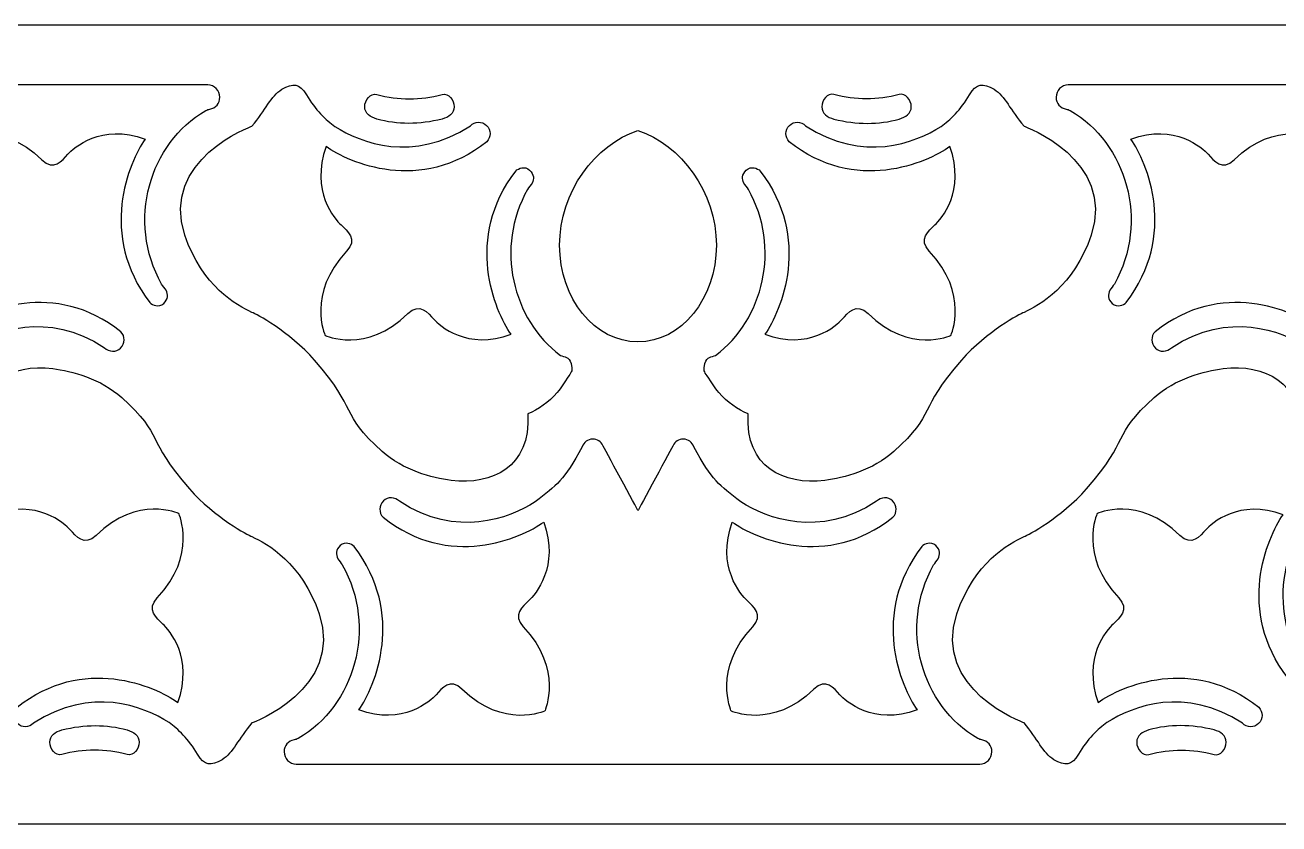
# Model space of a CAD drawing. Header units: centimetres. Extents: x 1.5 to 27, y -8.3 to -6.1.
# Drawn here: x 11.083 to 14.415, y -8.253 to -6.128 of the extents above; entities that cross this region are included whole.
import ezdxf

# ---------------------------------------------------------------- set-up
doc = ezdxf.new("R2010")
doc.units = ezdxf.units.CM
doc.header["$MEASUREMENT"] = 0
doc.layers.add('layer 1', color=7, linetype='Continuous')

msp = doc.modelspace()

# ---------------------------------------------------------------- linework, layer by layer
at = {"layer": 'layer 1', "color": 250, "lineweight": 30}
for points, knots in [([(26.99977, -8.25272), (26.99977, -8.25272), (1.50052, -8.25272), (1.50052, -8.25272), (1.50052, -8.25272), (1.50052, -8.25272), (1.50052, -6.12779), (1.50052, -6.12779), (1.50052, -6.12779), (1.50052, -6.12779), (26.99977, -6.12779), (26.99977, -6.12779), (26.99977, -6.12779), (26.99977, -6.12779), (26.99977, -8.25272), (26.99977, -8.25272)], [0, 0, 0, 0, 0.2, 0.2, 0.2, 0.2, 0.4, 0.4, 0.4, 0.4, 0.6, 0.6, 0.6, 0.6, 1, 1, 1, 1]), ([(10.65973, -6.28716), (10.65973, -6.28716), (11.56828, -6.28716), (11.56828, -6.28716), (11.56828, -6.28716), (11.58584, -6.28716), (11.60021, -6.30177), (11.60021, -6.31963), (11.60021, -6.31963), (11.60021, -6.31963), (11.60021, -6.31963), (11.60021, -6.31963), (11.60021, -6.31963), (11.60021, -6.33556), (11.58877, -6.34891), (11.57383, -6.3516), (11.57383, -6.3516), (11.56898, -6.35247), (11.56703, -6.35273), (11.56259, -6.3553), (11.56259, -6.3553), (11.41381, -6.44139), (11.35132, -6.64941), (11.44546, -6.81671), (11.44546, -6.81671), (11.44835, -6.82184), (11.45486, -6.82871), (11.45721, -6.83328), (11.45721, -6.83328), (11.46279, -6.84417), (11.4633, -6.85682), (11.45098, -6.86798), (11.45098, -6.86798), (11.43809, -6.87967), (11.42126, -6.87353), (11.41399, -6.86548), (11.41399, -6.86548), (11.27627, -6.68614), (11.35843, -6.49264), (11.40157, -6.43123), (11.40157, -6.43123), (11.28501, -6.38796), (11.21078, -6.4548), (11.19615, -6.47151), (11.19615, -6.47151), (11.18153, -6.48821), (11.15807, -6.51673), (11.12747, -6.48665), (11.12747, -6.48665), (11.01664, -6.37771), (10.90729, -6.42834), (10.90729, -6.42834), (10.90729, -6.42834), (10.90729, -6.42834), (10.85749, -6.53951), (10.96465, -6.65219), (10.96465, -6.65219), (10.99424, -6.6833), (10.96618, -6.70715), (10.94975, -6.72202), (10.94975, -6.72202), (10.93331, -6.73689), (10.86758, -6.81235), (10.91013, -6.93086), (10.91013, -6.93086), (10.97054, -6.88699), (11.16087, -6.80347), (11.33727, -6.94348), (11.33727, -6.94348), (11.34881, -6.95566), (11.34845, -6.97506), (11.33646, -6.98679), (11.33646, -6.98679), (11.32448, -6.99852), (11.3054, -6.99815), (11.29386, -6.98596), (11.29386, -6.98596), (11.14002, -6.88634), (11.00375, -6.94025), (10.9331, -6.98422), (10.9331, -6.98422), (10.87527, -7.03047), (10.85696, -7.03964), (10.8081, -7.13089), (10.8081, -7.13089), (10.80412, -7.14283), (10.79301, -7.15143), (10.77993, -7.15143), (10.77993, -7.15143), (10.76814, -7.15143), (10.75796, -7.14445), (10.75314, -7.13434), (10.75314, -7.13434), (10.75282, -7.13367), (10.66, -6.96191), (10.65973, -6.9612), (10.65973, -6.9612), (10.65946, -6.96191), (10.56664, -7.13367), (10.56632, -7.13434), (10.56632, -7.13434), (10.56151, -7.14445), (10.55132, -7.15143), (10.53954, -7.15143), (10.53954, -7.15143), (10.52645, -7.15143), (10.51534, -7.14283), (10.51136, -7.13089), (10.51136, -7.13089), (10.46251, -7.03964), (10.44419, -7.03047), (10.38636, -6.98422), (10.38636, -6.98422), (10.31571, -6.94025), (10.17944, -6.88634), (10.0256, -6.98596), (10.0256, -6.98596), (10.01406, -6.99815), (9.99499, -6.99852), (9.983, -6.98679), (9.983, -6.98679), (9.97101, -6.97506), (9.97065, -6.95566), (9.98219, -6.94348), (9.98219, -6.94348), (10.1586, -6.80347), (10.34892, -6.88699), (10.40933, -6.93086), (10.40933, -6.93086), (10.45188, -6.81235), (10.38615, -6.73689), (10.36971, -6.72202), (10.36971, -6.72202), (10.35328, -6.70715), (10.32522, -6.6833), (10.35481, -6.65219), (10.35481, -6.65219), (10.46197, -6.53951), (10.41217, -6.42834), (10.41217, -6.42834), (10.41217, -6.42834), (10.41217, -6.42834), (10.30282, -6.37771), (10.19199, -6.48665), (10.19199, -6.48665), (10.16139, -6.51673), (10.13793, -6.48821), (10.12331, -6.47151), (10.12331, -6.47151), (10.10868, -6.4548), (10.03446, -6.38796), (9.91789, -6.43123), (9.91789, -6.43123), (9.96104, -6.49264), (10.04319, -6.68614), (9.90547, -6.86548), (9.90547, -6.86548), (9.8982, -6.87353), (9.88137, -6.87967), (9.86848, -6.86798), (9.86848, -6.86798), (9.85616, -6.85682), (9.85667, -6.84417), (9.86225, -6.83328), (9.86225, -6.83328), (9.8646, -6.82871), (9.87111, -6.82184), (9.874, -6.81671), (9.874, -6.81671), (9.96814, -6.64941), (9.90565, -6.44139), (9.75688, -6.3553), (9.75688, -6.3553), (9.75243, -6.35273), (9.75048, -6.35247), (9.74563, -6.3516), (9.74563, -6.3516), (9.73069, -6.34891), (9.71925, -6.33556), (9.71925, -6.31963), (9.71925, -6.31963), (9.71925, -6.31963), (9.71925, -6.31963), (9.71925, -6.31963), (9.71925, -6.31963), (9.71925, -6.30177), (9.73362, -6.28716), (9.75118, -6.28716), (9.75118, -6.28716), (9.75118, -6.28716), (10.65973, -6.28716), (10.65973, -6.28716)], [0, 0, 0, 0, 0.0204082, 0.0204082, 0.0204082, 0.0204082, 0.0408163, 0.0408163, 0.0408163, 0.0408163, 0.0612245, 0.0612245, 0.0612245, 0.0612245, 0.0816327, 0.0816327, 0.0816327, 0.0816327, 0.1020408, 0.1020408, 0.1020408, 0.1020408, 0.122449, 0.122449, 0.122449, 0.122449, 0.1428571, 0.1428571, 0.1428571, 0.1428571, 0.1632653, 0.1632653, 0.1632653, 0.1632653, 0.1836735, 0.1836735, 0.1836735, 0.1836735, 0.2040816, 0.2040816, 0.2040816, 0.2040816, 0.2244898, 0.2244898, 0.2244898, 0.2244898, 0.244898, 0.244898, 0.244898, 0.244898, 0.2653061, 0.2653061, 0.2653061, 0.2653061, 0.2857143, 0.2857143, 0.2857143, 0.2857143, 0.3061224, 0.3061224, 0.3061224, 0.3061224, 0.3265306, 0.3265306, 0.3265306, 0.3265306, 0.3469388, 0.3469388, 0.3469388, 0.3469388, 0.3673469, 0.3673469, 0.3673469, 0.3673469, 0.3877551, 0.3877551, 0.3877551, 0.3877551, 0.4081633, 0.4081633, 0.4081633, 0.4081633, 0.4285714, 0.4285714, 0.4285714, 0.4285714, 0.4489796, 0.4489796, 0.4489796, 0.4489796, 0.4693878, 0.4693878, 0.4693878, 0.4693878, 0.4897959, 0.4897959, 0.4897959, 0.4897959, 0.5102041, 0.5102041, 0.5102041, 0.5102041, 0.5306122, 0.5306122, 0.5306122, 0.5306122, 0.5510204, 0.5510204, 0.5510204, 0.5510204, 0.5714286, 0.5714286, 0.5714286, 0.5714286, 0.5918367, 0.5918367, 0.5918367, 0.5918367, 0.6122449, 0.6122449, 0.6122449, 0.6122449, 0.6326531, 0.6326531, 0.6326531, 0.6326531, 0.6530612, 0.6530612, 0.6530612, 0.6530612, 0.6734694, 0.6734694, 0.6734694, 0.6734694, 0.6938776, 0.6938776, 0.6938776, 0.6938776, 0.7142857, 0.7142857, 0.7142857, 0.7142857, 0.7346939, 0.7346939, 0.7346939, 0.7346939, 0.755102, 0.755102, 0.755102, 0.755102, 0.7755102, 0.7755102, 0.7755102, 0.7755102, 0.7959184, 0.7959184, 0.7959184, 0.7959184, 0.8163265, 0.8163265, 0.8163265, 0.8163265, 0.8367347, 0.8367347, 0.8367347, 0.8367347, 0.8571429, 0.8571429, 0.8571429, 0.8571429, 0.877551, 0.877551, 0.877551, 0.877551, 0.8979592, 0.8979592, 0.8979592, 0.8979592, 0.9183673, 0.9183673, 0.9183673, 0.9183673, 0.9387755, 0.9387755, 0.9387755, 0.9387755, 0.9591837, 0.9591837, 0.9591837, 0.9591837, 1, 1, 1, 1]), ([(11.68556, -6.89198), (11.69602, -6.89628), (11.78374, -6.94189), (11.85202, -7.01956), (11.85202, -7.01956), (11.97041, -7.15424), (11.91669, -7.15884), (12.03133, -7.26177), (12.03133, -7.26177), (12.08716, -7.31189), (12.16449, -7.33313), (12.21496, -7.33904), (12.21496, -7.33904), (12.32364, -7.35177), (12.42649, -7.30487), (12.41861, -7.16213), (12.41861, -7.16213), (12.44632, -7.14934), (12.47302, -7.13261), (12.4969, -7.105), (12.4969, -7.105), (12.50848, -7.09159), (12.51419, -7.07986), (12.52739, -7.06054), (12.52739, -7.06054), (12.52739, -7.06054), (12.52739, -7.06054), (12.52739, -7.06054), (12.52739, -7.06054), (12.53551, -7.0509), (12.53826, -7.0453), (12.53345, -7.02798), (12.53345, -7.02798), (12.52808, -7.0087), (12.51624, -7.01141), (12.50504, -7.00642), (12.50504, -7.00642), (12.37834, -6.91119), (12.33048, -6.72046), (12.418, -6.56492), (12.418, -6.56492), (12.42088, -6.55979), (12.4274, -6.55292), (12.42975, -6.54835), (12.42975, -6.54835), (12.43532, -6.53746), (12.43584, -6.52481), (12.42351, -6.51365), (12.42351, -6.51365), (12.41062, -6.50196), (12.3938, -6.5081), (12.38652, -6.51614), (12.38652, -6.51614), (12.24881, -6.69549), (12.33096, -6.88898), (12.37411, -6.9504), (12.37411, -6.9504), (12.25754, -6.99367), (12.18331, -6.92683), (12.16869, -6.91012), (12.16869, -6.91012), (12.15407, -6.89341), (12.13061, -6.86489), (12.1, -6.89498), (12.1, -6.89498), (11.98918, -7.00392), (11.87982, -6.95329), (11.87982, -6.95329), (11.87982, -6.95329), (11.87982, -6.95329), (11.83003, -6.84212), (11.93718, -6.72944), (11.93718, -6.72944), (11.96677, -6.69833), (11.93872, -6.67448), (11.92228, -6.65961), (11.92228, -6.65961), (11.90585, -6.64474), (11.84011, -6.56928), (11.88267, -6.45077), (11.88267, -6.45077), (11.94308, -6.49464), (12.1334, -6.57816), (12.30981, -6.43815), (12.30981, -6.43815), (12.32135, -6.42596), (12.32098, -6.40657), (12.309, -6.39484), (12.309, -6.39484), (12.29701, -6.38311), (12.27793, -6.38348), (12.2664, -6.39566), (12.2664, -6.39566), (12.11256, -6.49529), (11.97628, -6.44137), (11.90564, -6.3974), (11.90564, -6.3974), (11.88257, -6.38095), (11.85339, -6.35294), (11.83053, -6.31306), (11.83053, -6.31306), (11.81223, -6.28224), (11.79425, -6.28085), (11.76489, -6.29874), (11.76489, -6.29874), (11.73552, -6.31663), (11.72247, -6.35446), (11.68556, -6.39651), (11.68556, -6.39651), (11.68556, -6.39651), (11.4401, -6.48545), (11.50726, -6.68695), (11.50726, -6.68695), (11.55218, -6.82172), (11.64606, -6.87435), (11.68556, -6.89198)], [0, 0, 0, 0, 0.0333333, 0.0333333, 0.0333333, 0.0333333, 0.0666667, 0.0666667, 0.0666667, 0.0666667, 0.1, 0.1, 0.1, 0.1, 0.1333333, 0.1333333, 0.1333333, 0.1333333, 0.1666667, 0.1666667, 0.1666667, 0.1666667, 0.2, 0.2, 0.2, 0.2, 0.2333333, 0.2333333, 0.2333333, 0.2333333, 0.2666667, 0.2666667, 0.2666667, 0.2666667, 0.3, 0.3, 0.3, 0.3, 0.3333333, 0.3333333, 0.3333333, 0.3333333, 0.3666667, 0.3666667, 0.3666667, 0.3666667, 0.4, 0.4, 0.4, 0.4, 0.4333333, 0.4333333, 0.4333333, 0.4333333, 0.4666667, 0.4666667, 0.4666667, 0.4666667, 0.5, 0.5, 0.5, 0.5, 0.5333333, 0.5333333, 0.5333333, 0.5333333, 0.5666667, 0.5666667, 0.5666667, 0.5666667, 0.6, 0.6, 0.6, 0.6, 0.6333333, 0.6333333, 0.6333333, 0.6333333, 0.6666667, 0.6666667, 0.6666667, 0.6666667, 0.7, 0.7, 0.7, 0.7, 0.7333333, 0.7333333, 0.7333333, 0.7333333, 0.7666667, 0.7666667, 0.7666667, 0.7666667, 0.8, 0.8, 0.8, 0.8, 0.8333333, 0.8333333, 0.8333333, 0.8333333, 0.8666667, 0.8666667, 0.8666667, 0.8666667, 0.9, 0.9, 0.9, 0.9, 0.9333333, 0.9333333, 0.9333333, 0.9333333, 1, 1, 1, 1]), ([(13.73723, -6.89198), (13.77673, -6.87435), (13.87061, -6.82172), (13.91553, -6.68695), (13.91553, -6.68695), (13.98269, -6.48545), (13.73723, -6.39651), (13.73723, -6.39651), (13.73723, -6.39651), (13.70032, -6.35446), (13.68727, -6.31663), (13.6579, -6.29874), (13.6579, -6.29874), (13.62854, -6.28085), (13.61056, -6.28224), (13.59225, -6.31306), (13.59225, -6.31306), (13.5694, -6.35294), (13.54022, -6.38095), (13.51716, -6.3974), (13.51716, -6.3974), (13.44651, -6.44137), (13.31023, -6.49529), (13.15639, -6.39566), (13.15639, -6.39566), (13.14486, -6.38348), (13.12578, -6.38311), (13.11379, -6.39484), (13.11379, -6.39484), (13.10181, -6.40657), (13.10144, -6.42596), (13.11298, -6.43815), (13.11298, -6.43815), (13.28939, -6.57816), (13.47971, -6.49464), (13.54012, -6.45077), (13.54012, -6.45077), (13.58268, -6.56928), (13.51694, -6.64474), (13.5005, -6.65961), (13.5005, -6.65961), (13.48407, -6.67448), (13.45602, -6.69833), (13.48561, -6.72944), (13.48561, -6.72944), (13.59276, -6.84212), (13.54297, -6.95329), (13.54297, -6.95329), (13.54297, -6.95329), (13.54297, -6.95329), (13.43361, -7.00392), (13.32279, -6.89498), (13.32279, -6.89498), (13.29218, -6.86489), (13.26872, -6.89341), (13.2541, -6.91012), (13.2541, -6.91012), (13.23948, -6.92683), (13.16525, -6.99367), (13.04868, -6.9504), (13.04868, -6.9504), (13.09183, -6.88898), (13.17398, -6.69549), (13.03627, -6.51614), (13.03627, -6.51614), (13.02899, -6.5081), (13.01217, -6.50196), (12.99928, -6.51365), (12.99928, -6.51365), (12.98695, -6.52481), (12.98746, -6.53746), (12.99304, -6.54835), (12.99304, -6.54835), (12.99539, -6.55292), (13.00191, -6.55979), (13.00479, -6.56492), (13.00479, -6.56492), (13.09231, -6.72046), (13.04445, -6.91119), (12.91775, -7.00642), (12.91775, -7.00642), (12.90655, -7.01141), (12.89471, -7.0087), (12.88934, -7.02798), (12.88934, -7.02798), (12.88453, -7.0453), (12.88727, -7.0509), (12.8954, -7.06054), (12.8954, -7.06054), (12.8954, -7.06054), (12.8954, -7.06054), (12.8954, -7.06054), (12.8954, -7.06054), (12.9086, -7.07986), (12.91431, -7.09159), (12.92589, -7.105), (12.92589, -7.105), (12.94977, -7.13261), (12.97647, -7.14934), (13.00418, -7.16213), (13.00418, -7.16213), (12.9963, -7.30487), (13.09915, -7.35177), (13.20783, -7.33904), (13.20783, -7.33904), (13.2583, -7.33313), (13.33563, -7.31189), (13.39146, -7.26177), (13.39146, -7.26177), (13.5061, -7.15884), (13.45238, -7.15424), (13.57077, -7.01956), (13.57077, -7.01956), (13.63904, -6.94189), (13.72677, -6.89628), (13.73723, -6.89198)], [0, 0, 0, 0, 0.0333333, 0.0333333, 0.0333333, 0.0333333, 0.0666667, 0.0666667, 0.0666667, 0.0666667, 0.1, 0.1, 0.1, 0.1, 0.1333333, 0.1333333, 0.1333333, 0.1333333, 0.1666667, 0.1666667, 0.1666667, 0.1666667, 0.2, 0.2, 0.2, 0.2, 0.2333333, 0.2333333, 0.2333333, 0.2333333, 0.2666667, 0.2666667, 0.2666667, 0.2666667, 0.3, 0.3, 0.3, 0.3, 0.3333333, 0.3333333, 0.3333333, 0.3333333, 0.3666667, 0.3666667, 0.3666667, 0.3666667, 0.4, 0.4, 0.4, 0.4, 0.4333333, 0.4333333, 0.4333333, 0.4333333, 0.4666667, 0.4666667, 0.4666667, 0.4666667, 0.5, 0.5, 0.5, 0.5, 0.5333333, 0.5333333, 0.5333333, 0.5333333, 0.5666667, 0.5666667, 0.5666667, 0.5666667, 0.6, 0.6, 0.6, 0.6, 0.6333333, 0.6333333, 0.6333333, 0.6333333, 0.6666667, 0.6666667, 0.6666667, 0.6666667, 0.7, 0.7, 0.7, 0.7, 0.7333333, 0.7333333, 0.7333333, 0.7333333, 0.7666667, 0.7666667, 0.7666667, 0.7666667, 0.8, 0.8, 0.8, 0.8, 0.8333333, 0.8333333, 0.8333333, 0.8333333, 0.8666667, 0.8666667, 0.8666667, 0.8666667, 0.9, 0.9, 0.9, 0.9, 0.9333333, 0.9333333, 0.9333333, 0.9333333, 1, 1, 1, 1]), ([(14.76306, -6.28716), (14.76306, -6.28716), (15.67161, -6.28716), (15.67161, -6.28716), (15.67161, -6.28716), (15.68917, -6.28716), (15.70354, -6.30177), (15.70354, -6.31962), (15.70354, -6.31962), (15.70354, -6.31962), (15.70354, -6.31962), (15.70354, -6.31962), (15.70354, -6.31962), (15.70354, -6.33556), (15.6921, -6.3489), (15.67716, -6.3516), (15.67716, -6.3516), (15.67231, -6.35246), (15.67036, -6.35273), (15.66591, -6.3553), (15.66591, -6.3553), (15.51714, -6.44139), (15.45465, -6.6494), (15.54879, -6.81671), (15.54879, -6.81671), (15.55168, -6.82184), (15.55819, -6.8287), (15.56054, -6.83328), (15.56054, -6.83328), (15.56612, -6.84417), (15.56663, -6.85681), (15.55431, -6.86798), (15.55431, -6.86798), (15.54141, -6.87966), (15.52459, -6.87352), (15.51731, -6.86548), (15.51731, -6.86548), (15.3796, -6.68614), (15.46175, -6.49264), (15.5049, -6.43123), (15.5049, -6.43123), (15.38833, -6.38796), (15.31411, -6.4548), (15.29948, -6.4715), (15.29948, -6.4715), (15.28486, -6.48821), (15.2614, -6.51673), (15.2308, -6.48665), (15.2308, -6.48665), (15.11997, -6.37771), (15.01062, -6.42834), (15.01062, -6.42834), (15.01062, -6.42834), (15.01062, -6.42834), (14.96082, -6.53951), (15.06797, -6.65218), (15.06797, -6.65218), (15.09757, -6.6833), (15.06951, -6.70715), (15.05308, -6.72202), (15.05308, -6.72202), (15.03664, -6.73688), (14.9709, -6.81235), (15.01346, -6.93085), (15.01346, -6.93085), (15.07387, -6.88699), (15.26419, -6.80347), (15.4406, -6.94348), (15.4406, -6.94348), (15.45214, -6.95566), (15.45178, -6.97506), (15.43979, -6.98679), (15.43979, -6.98679), (15.4278, -6.99852), (15.40873, -6.99815), (15.39719, -6.98596), (15.39719, -6.98596), (15.24335, -6.88634), (15.10708, -6.94025), (15.03643, -6.98422), (15.03643, -6.98422), (14.9786, -7.03046), (14.96028, -7.03964), (14.91143, -7.13089), (14.91143, -7.13089), (14.90745, -7.14283), (14.89634, -7.15143), (14.88325, -7.15143), (14.88325, -7.15143), (14.87147, -7.15143), (14.86128, -7.14445), (14.85647, -7.13434), (14.85647, -7.13434), (14.85615, -7.13367), (14.76333, -6.9619), (14.76306, -6.9612), (14.76306, -6.9612), (14.76279, -6.9619), (14.66997, -7.13367), (14.66965, -7.13434), (14.66965, -7.13434), (14.66483, -7.14445), (14.65465, -7.15143), (14.64286, -7.15143), (14.64286, -7.15143), (14.62978, -7.15143), (14.61866, -7.14283), (14.61469, -7.13089), (14.61469, -7.13089), (14.56583, -7.03964), (14.54752, -7.03046), (14.48969, -6.98422), (14.48969, -6.98422), (14.41904, -6.94025), (14.28277, -6.88634), (14.12893, -6.98596), (14.12893, -6.98596), (14.11739, -6.99815), (14.09831, -6.99852), (14.08633, -6.98679), (14.08633, -6.98679), (14.07434, -6.97506), (14.07398, -6.95566), (14.08552, -6.94348), (14.08552, -6.94348), (14.26192, -6.80347), (14.45225, -6.88699), (14.51266, -6.93085), (14.51266, -6.93085), (14.55521, -6.81235), (14.48947, -6.73688), (14.47304, -6.72202), (14.47304, -6.72202), (14.4566, -6.70715), (14.42855, -6.6833), (14.45814, -6.65218), (14.45814, -6.65218), (14.5653, -6.53951), (14.5155, -6.42834), (14.5155, -6.42834), (14.5155, -6.42834), (14.5155, -6.42834), (14.40615, -6.37771), (14.29532, -6.48665), (14.29532, -6.48665), (14.26472, -6.51673), (14.24126, -6.48821), (14.22664, -6.4715), (14.22664, -6.4715), (14.21201, -6.4548), (14.13778, -6.38796), (14.02122, -6.43123), (14.02122, -6.43123), (14.06437, -6.49264), (14.14652, -6.68614), (14.0088, -6.86548), (14.0088, -6.86548), (14.00153, -6.87352), (13.9847, -6.87966), (13.97181, -6.86798), (13.97181, -6.86798), (13.95949, -6.85681), (13.96, -6.84417), (13.96558, -6.83328), (13.96558, -6.83328), (13.96792, -6.8287), (13.97444, -6.82184), (13.97733, -6.81671), (13.97733, -6.81671), (14.07147, -6.6494), (14.00898, -6.44139), (13.8602, -6.3553), (13.8602, -6.3553), (13.85576, -6.35273), (13.8538, -6.35246), (13.84896, -6.3516), (13.84896, -6.3516), (13.83402, -6.3489), (13.82258, -6.33556), (13.82258, -6.31962), (13.82258, -6.31962), (13.82258, -6.31962), (13.82258, -6.31962), (13.82258, -6.31962), (13.82258, -6.31962), (13.82258, -6.30177), (13.83695, -6.28716), (13.85451, -6.28716), (13.85451, -6.28716), (13.85451, -6.28716), (14.76306, -6.28716), (14.76306, -6.28716)], [0, 0, 0, 0, 0.0204082, 0.0204082, 0.0204082, 0.0204082, 0.0408163, 0.0408163, 0.0408163, 0.0408163, 0.0612245, 0.0612245, 0.0612245, 0.0612245, 0.0816327, 0.0816327, 0.0816327, 0.0816327, 0.1020408, 0.1020408, 0.1020408, 0.1020408, 0.122449, 0.122449, 0.122449, 0.122449, 0.1428571, 0.1428571, 0.1428571, 0.1428571, 0.1632653, 0.1632653, 0.1632653, 0.1632653, 0.1836735, 0.1836735, 0.1836735, 0.1836735, 0.2040816, 0.2040816, 0.2040816, 0.2040816, 0.2244898, 0.2244898, 0.2244898, 0.2244898, 0.244898, 0.244898, 0.244898, 0.244898, 0.2653061, 0.2653061, 0.2653061, 0.2653061, 0.2857143, 0.2857143, 0.2857143, 0.2857143, 0.3061224, 0.3061224, 0.3061224, 0.3061224, 0.3265306, 0.3265306, 0.3265306, 0.3265306, 0.3469388, 0.3469388, 0.3469388, 0.3469388, 0.3673469, 0.3673469, 0.3673469, 0.3673469, 0.3877551, 0.3877551, 0.3877551, 0.3877551, 0.4081633, 0.4081633, 0.4081633, 0.4081633, 0.4285714, 0.4285714, 0.4285714, 0.4285714, 0.4489796, 0.4489796, 0.4489796, 0.4489796, 0.4693878, 0.4693878, 0.4693878, 0.4693878, 0.4897959, 0.4897959, 0.4897959, 0.4897959, 0.5102041, 0.5102041, 0.5102041, 0.5102041, 0.5306122, 0.5306122, 0.5306122, 0.5306122, 0.5510204, 0.5510204, 0.5510204, 0.5510204, 0.5714286, 0.5714286, 0.5714286, 0.5714286, 0.5918367, 0.5918367, 0.5918367, 0.5918367, 0.6122449, 0.6122449, 0.6122449, 0.6122449, 0.6326531, 0.6326531, 0.6326531, 0.6326531, 0.6530612, 0.6530612, 0.6530612, 0.6530612, 0.6734694, 0.6734694, 0.6734694, 0.6734694, 0.6938776, 0.6938776, 0.6938776, 0.6938776, 0.7142857, 0.7142857, 0.7142857, 0.7142857, 0.7346939, 0.7346939, 0.7346939, 0.7346939, 0.755102, 0.755102, 0.755102, 0.755102, 0.7755102, 0.7755102, 0.7755102, 0.7755102, 0.7959184, 0.7959184, 0.7959184, 0.7959184, 0.8163265, 0.8163265, 0.8163265, 0.8163265, 0.8367347, 0.8367347, 0.8367347, 0.8367347, 0.8571429, 0.8571429, 0.8571429, 0.8571429, 0.877551, 0.877551, 0.877551, 0.877551, 0.8979592, 0.8979592, 0.8979592, 0.8979592, 0.9183673, 0.9183673, 0.9183673, 0.9183673, 0.9387755, 0.9387755, 0.9387755, 0.9387755, 0.9591837, 0.9591837, 0.9591837, 0.9591837, 1, 1, 1, 1]), ([(12.01725, -6.37776), (12.07227, -6.39322), (12.13014, -6.39322), (12.19086, -6.37776), (12.19086, -6.37776), (12.20798, -6.3734), (12.22294, -6.36308), (12.22294, -6.34515), (12.22294, -6.34515), (12.22294, -6.34515), (12.22294, -6.34515), (12.22294, -6.34515), (12.22294, -6.34515), (12.22294, -6.32721), (12.20794, -6.30811), (12.19086, -6.31253), (12.19086, -6.31253), (12.13299, -6.32751), (12.07512, -6.32848), (12.01725, -6.31253), (12.01725, -6.31253), (12.00023, -6.30785), (11.98517, -6.32721), (11.98517, -6.34515), (11.98517, -6.34515), (11.98517, -6.34515), (11.98517, -6.34515), (11.98517, -6.34515), (11.98517, -6.34515), (11.98517, -6.36308), (12.00024, -6.37298), (12.01725, -6.37776)], [0, 0, 0, 0, 0.1111111, 0.1111111, 0.1111111, 0.1111111, 0.2222222, 0.2222222, 0.2222222, 0.2222222, 0.3333333, 0.3333333, 0.3333333, 0.3333333, 0.4444444, 0.4444444, 0.4444444, 0.4444444, 0.5555556, 0.5555556, 0.5555556, 0.5555556, 0.6666667, 0.6666667, 0.6666667, 0.6666667, 0.7777778, 0.7777778, 0.7777778, 0.7777778, 1, 1, 1, 1]), ([(13.40554, -6.37776), (13.35052, -6.39322), (13.29265, -6.39322), (13.23192, -6.37776), (13.23192, -6.37776), (13.21481, -6.3734), (13.19985, -6.36308), (13.19985, -6.34515), (13.19985, -6.34515), (13.19985, -6.34515), (13.19985, -6.34515), (13.19985, -6.34515), (13.19985, -6.34515), (13.19985, -6.32721), (13.21484, -6.30811), (13.23192, -6.31253), (13.23192, -6.31253), (13.2898, -6.32751), (13.34767, -6.32848), (13.40554, -6.31253), (13.40554, -6.31253), (13.42256, -6.30785), (13.43762, -6.32721), (13.43762, -6.34515), (13.43762, -6.34515), (13.43762, -6.34515), (13.43762, -6.34515), (13.43762, -6.34515), (13.43762, -6.34515), (13.43762, -6.36308), (13.42255, -6.37298), (13.40554, -6.37776)], [0, 0, 0, 0, 0.1111111, 0.1111111, 0.1111111, 0.1111111, 0.2222222, 0.2222222, 0.2222222, 0.2222222, 0.3333333, 0.3333333, 0.3333333, 0.3333333, 0.4444444, 0.4444444, 0.4444444, 0.4444444, 0.5555556, 0.5555556, 0.5555556, 0.5555556, 0.6666667, 0.6666667, 0.6666667, 0.6666667, 0.7777778, 0.7777778, 0.7777778, 0.7777778, 1, 1, 1, 1]), ([(12.71139, -6.40804), (12.59765, -6.4456), (12.50309, -6.57172), (12.50309, -6.71363), (12.50309, -6.71363), (12.50309, -6.85554), (12.59637, -6.97063), (12.71139, -6.97063), (12.71139, -6.97063), (12.82642, -6.97063), (12.9197, -6.85554), (12.9197, -6.71363), (12.9197, -6.71363), (12.9197, -6.57172), (12.82514, -6.4456), (12.71139, -6.40804)], [0, 0, 0, 0, 0.2, 0.2, 0.2, 0.2, 0.4, 0.4, 0.4, 0.4, 0.6, 0.6, 0.6, 0.6, 1, 1, 1, 1]), ([(11.68556, -7.98401), (11.68556, -7.984), (11.93103, -7.89506), (11.86386, -7.69356), (11.86386, -7.69356), (11.81895, -7.55879), (11.72507, -7.50616), (11.68556, -7.48854), (11.68556, -7.48854), (11.6751, -7.48423), (11.58738, -7.43862), (11.51911, -7.36096), (11.51911, -7.36096), (11.40071, -7.22627), (11.45443, -7.22168), (11.33979, -7.11874), (11.33979, -7.11874), (11.28397, -7.06862), (11.20663, -7.04738), (11.15616, -7.04147), (11.15616, -7.04147), (11.04749, -7.02874), (10.94464, -7.07565), (10.95251, -7.21839), (10.95251, -7.21839), (10.9248, -7.23117), (10.89811, -7.2479), (10.87423, -7.27552), (10.87423, -7.27552), (10.86264, -7.28892), (10.85694, -7.30065), (10.84373, -7.31997), (10.84373, -7.31997), (10.84373, -7.31997), (10.84373, -7.31997), (10.84373, -7.31997), (10.84373, -7.31997), (10.83561, -7.32962), (10.83286, -7.33522), (10.83768, -7.35253), (10.83768, -7.35253), (10.84305, -7.37181), (10.85489, -7.3691), (10.86608, -7.3741), (10.86608, -7.3741), (10.99279, -7.46933), (11.04065, -7.66005), (10.95313, -7.81559), (10.95313, -7.81559), (10.95024, -7.82073), (10.94373, -7.82759), (10.94138, -7.83217), (10.94138, -7.83217), (10.9358, -7.84306), (10.93529, -7.8557), (10.94761, -7.86687), (10.94761, -7.86687), (10.9605, -7.87855), (10.97733, -7.87241), (10.9846, -7.86437), (10.9846, -7.86437), (11.12232, -7.68503), (11.04017, -7.49153), (10.99702, -7.43011), (10.99702, -7.43011), (11.11358, -7.38685), (11.18781, -7.45368), (11.20244, -7.47039), (11.20244, -7.47039), (11.21706, -7.4871), (11.24052, -7.51562), (11.27112, -7.48553), (11.27112, -7.48553), (11.38195, -7.37659), (11.4913, -7.42722), (11.4913, -7.42722), (11.4913, -7.42722), (11.4913, -7.42722), (11.5411, -7.5384), (11.43394, -7.65107), (11.43394, -7.65107), (11.40435, -7.68218), (11.43241, -7.70603), (11.44884, -7.7209), (11.44884, -7.7209), (11.46528, -7.73577), (11.53101, -7.81123), (11.48846, -7.92974), (11.48846, -7.92974), (11.42805, -7.88588), (11.23772, -7.80235), (11.06132, -7.94236), (11.06132, -7.94236), (11.04978, -7.95455), (11.05014, -7.97394), (11.06213, -7.98567), (11.06213, -7.98567), (11.07412, -7.9974), (11.09319, -7.99703), (11.10473, -7.98485), (11.10473, -7.98485), (11.25857, -7.88522), (11.39484, -7.93914), (11.46549, -7.98311), (11.46549, -7.98311), (11.48855, -7.99956), (11.51774, -8.02757), (11.54059, -8.06745), (11.54059, -8.06745), (11.55889, -8.09828), (11.57688, -8.09966), (11.60624, -8.08177), (11.60624, -8.08177), (11.6356, -8.06388), (11.64866, -8.02605), (11.68556, -7.98401)], [0, 0, 0, 0, 0.0333333, 0.0333333, 0.0333333, 0.0333333, 0.0666667, 0.0666667, 0.0666667, 0.0666667, 0.1, 0.1, 0.1, 0.1, 0.1333333, 0.1333333, 0.1333333, 0.1333333, 0.1666667, 0.1666667, 0.1666667, 0.1666667, 0.2, 0.2, 0.2, 0.2, 0.2333333, 0.2333333, 0.2333333, 0.2333333, 0.2666667, 0.2666667, 0.2666667, 0.2666667, 0.3, 0.3, 0.3, 0.3, 0.3333333, 0.3333333, 0.3333333, 0.3333333, 0.3666667, 0.3666667, 0.3666667, 0.3666667, 0.4, 0.4, 0.4, 0.4, 0.4333333, 0.4333333, 0.4333333, 0.4333333, 0.4666667, 0.4666667, 0.4666667, 0.4666667, 0.5, 0.5, 0.5, 0.5, 0.5333333, 0.5333333, 0.5333333, 0.5333333, 0.5666667, 0.5666667, 0.5666667, 0.5666667, 0.6, 0.6, 0.6, 0.6, 0.6333333, 0.6333333, 0.6333333, 0.6333333, 0.6666667, 0.6666667, 0.6666667, 0.6666667, 0.7, 0.7, 0.7, 0.7, 0.7333333, 0.7333333, 0.7333333, 0.7333333, 0.7666667, 0.7666667, 0.7666667, 0.7666667, 0.8, 0.8, 0.8, 0.8, 0.8333333, 0.8333333, 0.8333333, 0.8333333, 0.8666667, 0.8666667, 0.8666667, 0.8666667, 0.9, 0.9, 0.9, 0.9, 0.9333333, 0.9333333, 0.9333333, 0.9333333, 1, 1, 1, 1]), ([(13.73723, -7.984), (13.77413, -8.02605), (13.78719, -8.06388), (13.81655, -8.08177), (13.81655, -8.08177), (13.84591, -8.09966), (13.8639, -8.09828), (13.8822, -8.06745), (13.8822, -8.06745), (13.90505, -8.02757), (13.93424, -7.99956), (13.9573, -7.98311), (13.9573, -7.98311), (14.02795, -7.93914), (14.16422, -7.88522), (14.31806, -7.98485), (14.31806, -7.98485), (14.3296, -7.99703), (14.34867, -7.9974), (14.36066, -7.98567), (14.36066, -7.98567), (14.37264, -7.97394), (14.37301, -7.95455), (14.36147, -7.94236), (14.36147, -7.94236), (14.18506, -7.80235), (13.99474, -7.88587), (13.93433, -7.92974), (13.93433, -7.92974), (13.89178, -7.81123), (13.95751, -7.73577), (13.97395, -7.7209), (13.97395, -7.7209), (13.99038, -7.70603), (14.01844, -7.68218), (13.98885, -7.65107), (13.98885, -7.65107), (13.88169, -7.53839), (13.93149, -7.42722), (13.93149, -7.42722), (13.93149, -7.42722), (13.93149, -7.42722), (14.04084, -7.37659), (14.15167, -7.48553), (14.15167, -7.48553), (14.18227, -7.51562), (14.20573, -7.4871), (14.22035, -7.47039), (14.22035, -7.47039), (14.23498, -7.45368), (14.3092, -7.38684), (14.42577, -7.43011), (14.42577, -7.43011), (14.38262, -7.49153), (14.30047, -7.68502), (14.43818, -7.86437), (14.43818, -7.86437), (14.44546, -7.87241), (14.46229, -7.87855), (14.47518, -7.86686), (14.47518, -7.86686), (14.4875, -7.8557), (14.48699, -7.84305), (14.48141, -7.83216), (14.48141, -7.83216), (14.47906, -7.82759), (14.47255, -7.82072), (14.46966, -7.81559), (14.46966, -7.81559), (14.38214, -7.66005), (14.43, -7.46932), (14.55671, -7.37409), (14.55671, -7.37409), (14.5679, -7.3691), (14.57974, -7.37181), (14.58511, -7.35253), (14.58511, -7.35253), (14.58993, -7.33521), (14.58718, -7.32961), (14.57905, -7.31997), (14.57905, -7.31997), (14.57905, -7.31997), (14.57905, -7.31997), (14.57905, -7.31997), (14.57905, -7.31997), (14.56585, -7.30065), (14.56015, -7.28892), (14.54856, -7.27551), (14.54856, -7.27551), (14.52468, -7.2479), (14.49799, -7.23117), (14.47028, -7.21838), (14.47028, -7.21838), (14.47815, -7.07564), (14.3753, -7.02874), (14.26663, -7.04147), (14.26663, -7.04147), (14.21616, -7.04738), (14.13882, -7.06862), (14.083, -7.11874), (14.083, -7.11874), (13.96836, -7.22167), (14.02208, -7.22627), (13.90368, -7.36095), (13.90368, -7.36095), (13.83541, -7.43862), (13.74769, -7.48423), (13.73723, -7.48853), (13.73723, -7.48853), (13.69772, -7.50616), (13.60384, -7.55879), (13.55893, -7.69356), (13.55893, -7.69356), (13.49176, -7.89506), (13.73723, -7.984), (13.73723, -7.984)], [0, 0, 0, 0, 0.0333333, 0.0333333, 0.0333333, 0.0333333, 0.0666667, 0.0666667, 0.0666667, 0.0666667, 0.1, 0.1, 0.1, 0.1, 0.1333333, 0.1333333, 0.1333333, 0.1333333, 0.1666667, 0.1666667, 0.1666667, 0.1666667, 0.2, 0.2, 0.2, 0.2, 0.2333333, 0.2333333, 0.2333333, 0.2333333, 0.2666667, 0.2666667, 0.2666667, 0.2666667, 0.3, 0.3, 0.3, 0.3, 0.3333333, 0.3333333, 0.3333333, 0.3333333, 0.3666667, 0.3666667, 0.3666667, 0.3666667, 0.4, 0.4, 0.4, 0.4, 0.4333333, 0.4333333, 0.4333333, 0.4333333, 0.4666667, 0.4666667, 0.4666667, 0.4666667, 0.5, 0.5, 0.5, 0.5, 0.5333333, 0.5333333, 0.5333333, 0.5333333, 0.5666667, 0.5666667, 0.5666667, 0.5666667, 0.6, 0.6, 0.6, 0.6, 0.6333333, 0.6333333, 0.6333333, 0.6333333, 0.6666667, 0.6666667, 0.6666667, 0.6666667, 0.7, 0.7, 0.7, 0.7, 0.7333333, 0.7333333, 0.7333333, 0.7333333, 0.7666667, 0.7666667, 0.7666667, 0.7666667, 0.8, 0.8, 0.8, 0.8, 0.8333333, 0.8333333, 0.8333333, 0.8333333, 0.8666667, 0.8666667, 0.8666667, 0.8666667, 0.9, 0.9, 0.9, 0.9, 0.9333333, 0.9333333, 0.9333333, 0.9333333, 1, 1, 1, 1]), ([(12.71139, -8.09335), (12.71139, -8.09335), (11.80284, -8.09335), (11.80284, -8.09335), (11.80284, -8.09335), (11.78529, -8.09335), (11.77091, -8.07874), (11.77091, -8.06089), (11.77091, -8.06089), (11.77091, -8.06089), (11.77091, -8.06089), (11.77091, -8.06089), (11.77091, -8.06089), (11.77091, -8.04495), (11.78235, -8.03161), (11.7973, -8.02891), (11.7973, -8.02891), (11.80214, -8.02805), (11.8041, -8.02778), (11.80854, -8.02521), (11.80854, -8.02521), (11.95731, -7.93912), (12.0198, -7.73111), (11.92566, -7.5638), (11.92566, -7.5638), (11.92278, -7.55867), (11.91626, -7.55181), (11.91391, -7.54723), (11.91391, -7.54723), (11.90834, -7.53634), (11.90782, -7.5237), (11.92015, -7.51253), (11.92015, -7.51253), (11.93304, -7.50085), (11.94986, -7.50699), (11.95714, -7.51503), (11.95714, -7.51503), (12.09485, -7.69437), (12.0127, -7.88787), (11.96956, -7.94928), (11.96956, -7.94928), (12.08612, -7.99255), (12.16035, -7.92571), (12.17497, -7.90901), (12.17497, -7.90901), (12.1896, -7.8923), (12.21305, -7.86378), (12.24366, -7.89386), (12.24366, -7.89386), (12.35448, -8.0028), (12.46384, -7.95217), (12.46384, -7.95217), (12.46384, -7.95217), (12.46384, -7.95217), (12.51363, -7.841), (12.40648, -7.72833), (12.40648, -7.72833), (12.37689, -7.69721), (12.40494, -7.67336), (12.42138, -7.65849), (12.42138, -7.65849), (12.43781, -7.64363), (12.50355, -7.56816), (12.46099, -7.44966), (12.46099, -7.44966), (12.40058, -7.49352), (12.21026, -7.57704), (12.03386, -7.43703), (12.03386, -7.43703), (12.02232, -7.42485), (12.02268, -7.40545), (12.03466, -7.39372), (12.03466, -7.39372), (12.04665, -7.38199), (12.06573, -7.38236), (12.07726, -7.39455), (12.07726, -7.39455), (12.2311, -7.49417), (12.36738, -7.44026), (12.43803, -7.39629), (12.43803, -7.39629), (12.49585, -7.35005), (12.51417, -7.34087), (12.56303, -7.24962), (12.56303, -7.24962), (12.567, -7.23768), (12.57812, -7.22908), (12.5912, -7.22908), (12.5912, -7.22908), (12.60298, -7.22908), (12.61317, -7.23606), (12.61798, -7.24617), (12.61798, -7.24617), (12.6183, -7.24684), (12.71112, -7.41861), (12.71139, -7.41931), (12.71139, -7.41931), (12.71167, -7.41861), (12.80449, -7.24684), (12.80481, -7.24617), (12.80481, -7.24617), (12.80962, -7.23606), (12.81981, -7.22908), (12.83159, -7.22908), (12.83159, -7.22908), (12.84467, -7.22908), (12.85579, -7.23768), (12.85976, -7.24962), (12.85976, -7.24962), (12.90862, -7.34087), (12.92693, -7.35005), (12.98476, -7.39629), (12.98476, -7.39629), (13.05541, -7.44026), (13.19168, -7.49417), (13.34552, -7.39455), (13.34552, -7.39455), (13.35706, -7.38236), (13.37614, -7.38199), (13.38812, -7.39372), (13.38812, -7.39372), (13.40011, -7.40545), (13.40047, -7.42485), (13.38893, -7.43703), (13.38893, -7.43703), (13.21253, -7.57704), (13.02221, -7.49352), (12.9618, -7.44966), (12.9618, -7.44966), (12.91924, -7.56816), (12.98498, -7.64363), (13.00141, -7.65849), (13.00141, -7.65849), (13.01785, -7.67336), (13.0459, -7.69721), (13.01631, -7.72833), (13.01631, -7.72833), (12.90916, -7.841), (12.95895, -7.95217), (12.95895, -7.95217), (12.95895, -7.95217), (12.95895, -7.95217), (13.06831, -8.0028), (13.17913, -7.89386), (13.17913, -7.89386), (13.20974, -7.86378), (13.23319, -7.8923), (13.24782, -7.90901), (13.24782, -7.90901), (13.26244, -7.92571), (13.33667, -7.99255), (13.45323, -7.94928), (13.45323, -7.94928), (13.41009, -7.88787), (13.32794, -7.69437), (13.46565, -7.51503), (13.46565, -7.51503), (13.47292, -7.50699), (13.48975, -7.50085), (13.50264, -7.51253), (13.50264, -7.51253), (13.51497, -7.5237), (13.51445, -7.53634), (13.50887, -7.54723), (13.50887, -7.54723), (13.50653, -7.55181), (13.50001, -7.55867), (13.49713, -7.5638), (13.49713, -7.5638), (13.40299, -7.73111), (13.46548, -7.93912), (13.61425, -8.02521), (13.61425, -8.02521), (13.61869, -8.02778), (13.62065, -8.02805), (13.62549, -8.02891), (13.62549, -8.02891), (13.64044, -8.03161), (13.65188, -8.04495), (13.65188, -8.06089), (13.65188, -8.06089), (13.65188, -8.06089), (13.65188, -8.06089), (13.65188, -8.06089), (13.65188, -8.06089), (13.65188, -8.07874), (13.6375, -8.09335), (13.61994, -8.09335), (13.61994, -8.09335), (13.61994, -8.09335), (12.71139, -8.09335), (12.71139, -8.09335)], [0, 0, 0, 0, 0.0204082, 0.0204082, 0.0204082, 0.0204082, 0.0408163, 0.0408163, 0.0408163, 0.0408163, 0.0612245, 0.0612245, 0.0612245, 0.0612245, 0.0816327, 0.0816327, 0.0816327, 0.0816327, 0.1020408, 0.1020408, 0.1020408, 0.1020408, 0.122449, 0.122449, 0.122449, 0.122449, 0.1428571, 0.1428571, 0.1428571, 0.1428571, 0.1632653, 0.1632653, 0.1632653, 0.1632653, 0.1836735, 0.1836735, 0.1836735, 0.1836735, 0.2040816, 0.2040816, 0.2040816, 0.2040816, 0.2244898, 0.2244898, 0.2244898, 0.2244898, 0.244898, 0.244898, 0.244898, 0.244898, 0.2653061, 0.2653061, 0.2653061, 0.2653061, 0.2857143, 0.2857143, 0.2857143, 0.2857143, 0.3061224, 0.3061224, 0.3061224, 0.3061224, 0.3265306, 0.3265306, 0.3265306, 0.3265306, 0.3469388, 0.3469388, 0.3469388, 0.3469388, 0.3673469, 0.3673469, 0.3673469, 0.3673469, 0.3877551, 0.3877551, 0.3877551, 0.3877551, 0.4081633, 0.4081633, 0.4081633, 0.4081633, 0.4285714, 0.4285714, 0.4285714, 0.4285714, 0.4489796, 0.4489796, 0.4489796, 0.4489796, 0.4693878, 0.4693878, 0.4693878, 0.4693878, 0.4897959, 0.4897959, 0.4897959, 0.4897959, 0.5102041, 0.5102041, 0.5102041, 0.5102041, 0.5306122, 0.5306122, 0.5306122, 0.5306122, 0.5510204, 0.5510204, 0.5510204, 0.5510204, 0.5714286, 0.5714286, 0.5714286, 0.5714286, 0.5918367, 0.5918367, 0.5918367, 0.5918367, 0.6122449, 0.6122449, 0.6122449, 0.6122449, 0.6326531, 0.6326531, 0.6326531, 0.6326531, 0.6530612, 0.6530612, 0.6530612, 0.6530612, 0.6734694, 0.6734694, 0.6734694, 0.6734694, 0.6938776, 0.6938776, 0.6938776, 0.6938776, 0.7142857, 0.7142857, 0.7142857, 0.7142857, 0.7346939, 0.7346939, 0.7346939, 0.7346939, 0.755102, 0.755102, 0.755102, 0.755102, 0.7755102, 0.7755102, 0.7755102, 0.7755102, 0.7959184, 0.7959184, 0.7959184, 0.7959184, 0.8163265, 0.8163265, 0.8163265, 0.8163265, 0.8367347, 0.8367347, 0.8367347, 0.8367347, 0.8571429, 0.8571429, 0.8571429, 0.8571429, 0.877551, 0.877551, 0.877551, 0.877551, 0.8979592, 0.8979592, 0.8979592, 0.8979592, 0.9183673, 0.9183673, 0.9183673, 0.9183673, 0.9387755, 0.9387755, 0.9387755, 0.9387755, 0.9591837, 0.9591837, 0.9591837, 0.9591837, 1, 1, 1, 1]), ([(11.35388, -8.00275), (11.29886, -7.98729), (11.24099, -7.98729), (11.18026, -8.00275), (11.18026, -8.00275), (11.16315, -8.00711), (11.14818, -8.01743), (11.14818, -8.03537), (11.14818, -8.03537), (11.14818, -8.03537), (11.14818, -8.03537), (11.14818, -8.03537), (11.14818, -8.03537), (11.14818, -8.0533), (11.16318, -8.0724), (11.18026, -8.06798), (11.18026, -8.06798), (11.23813, -8.053), (11.29601, -8.05203), (11.35388, -8.06798), (11.35388, -8.06798), (11.37089, -8.07267), (11.38596, -8.0533), (11.38596, -8.03537), (11.38596, -8.03537), (11.38596, -8.03537), (11.38596, -8.03537), (11.38596, -8.03537), (11.38596, -8.03537), (11.38596, -8.01743), (11.37089, -8.00753), (11.35388, -8.00275)], [0, 0, 0, 0, 0.1111111, 0.1111111, 0.1111111, 0.1111111, 0.2222222, 0.2222222, 0.2222222, 0.2222222, 0.3333333, 0.3333333, 0.3333333, 0.3333333, 0.4444444, 0.4444444, 0.4444444, 0.4444444, 0.5555556, 0.5555556, 0.5555556, 0.5555556, 0.6666667, 0.6666667, 0.6666667, 0.6666667, 0.7777778, 0.7777778, 0.7777778, 0.7777778, 1, 1, 1, 1]), ([(14.06891, -8.00275), (14.12393, -7.98729), (14.1818, -7.98729), (14.24253, -8.00275), (14.24253, -8.00275), (14.25964, -8.00711), (14.27461, -8.01743), (14.27461, -8.03536), (14.27461, -8.03536), (14.27461, -8.03536), (14.27461, -8.03536), (14.27461, -8.03536), (14.27461, -8.03536), (14.27461, -8.0533), (14.25961, -8.0724), (14.24253, -8.06798), (14.24253, -8.06798), (14.18465, -8.053), (14.12678, -8.05203), (14.06891, -8.06798), (14.06891, -8.06798), (14.0519, -8.07266), (14.03683, -8.0533), (14.03683, -8.03536), (14.03683, -8.03536), (14.03683, -8.03536), (14.03683, -8.03536), (14.03683, -8.03536), (14.03683, -8.03536), (14.03683, -8.01743), (14.0519, -8.00753), (14.06891, -8.00275)], [0, 0, 0, 0, 0.1111111, 0.1111111, 0.1111111, 0.1111111, 0.2222222, 0.2222222, 0.2222222, 0.2222222, 0.3333333, 0.3333333, 0.3333333, 0.3333333, 0.4444444, 0.4444444, 0.4444444, 0.4444444, 0.5555556, 0.5555556, 0.5555556, 0.5555556, 0.6666667, 0.6666667, 0.6666667, 0.6666667, 0.7777778, 0.7777778, 0.7777778, 0.7777778, 1, 1, 1, 1])]:
    msp.add_open_spline(points, degree=3, knots=knots, dxfattribs=at)

doc.saveas('drawing.dxf')
